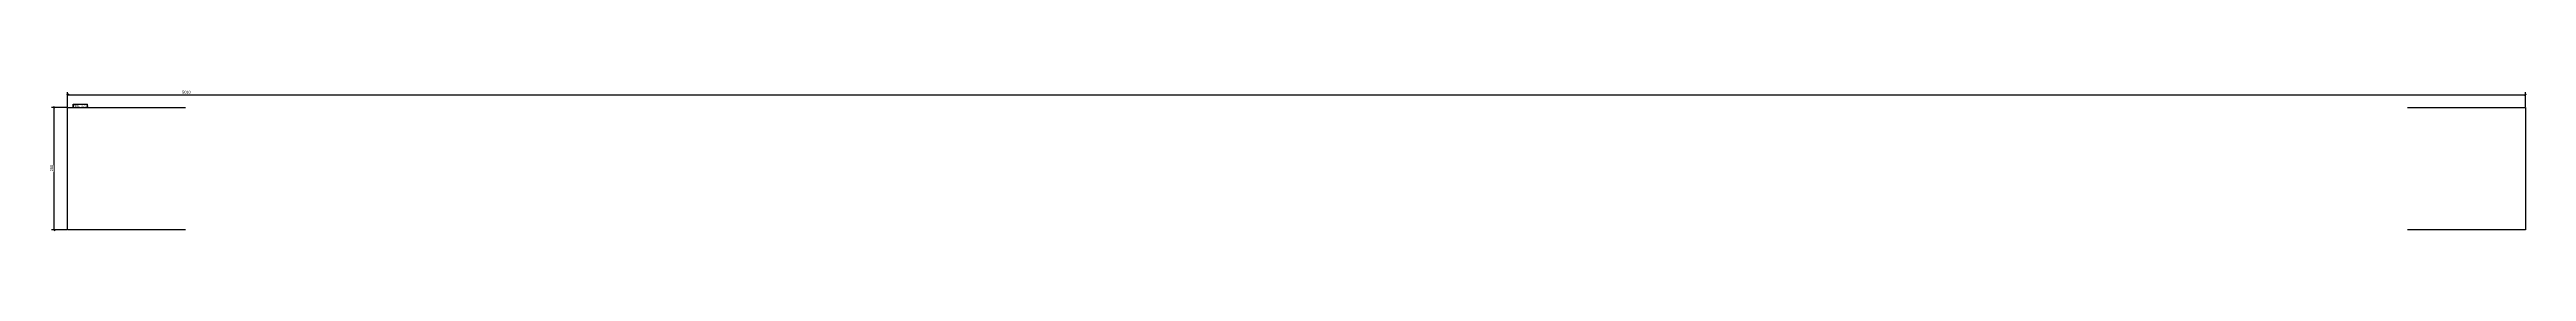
# Model space of a CAD drawing. Header units: millimetres. Extents: x 3 to 5052, y 4 to 292.
import ezdxf

# ---------------------------------------------------------------- set-up
doc = ezdxf.new("R2010")
doc.units = ezdxf.units.MM
for name, color, linetype in [('MÅLSÆTNING', 7, 'Continuous'), ('STÅL', 7, 'Continuous'), ('TEKST', 7, 'Continuous')]:
    doc.layers.add(name, color=color, linetype=linetype)
doc.styles.add('Arial Narrow', font='ARIALN.TTF', dxfattribs={"height": 0.2})

msp = doc.modelspace()

# ---------------------------------------------------------------- linework, layer by layer
at = {"layer": 'MÅLSÆTNING', "color": 7, "linetype": 'Continuous'}
for p, q in [((38.7, 256.8), (7.5, 256.8)), ((13.7, 254.5), (11.9, 259)), ((12.8, 6.8), (12.8, 256.8)), ((42.5, 283.9), (38, 282.1)), ((40.2, 258.3), (40.2, 288.3)), ((40.2, 283), (5050.2, 283)), ((5048, 282.1), (5052.5, 283.9)), ((5050.2, 258.3), (5050.2, 288.3)), ((38.7, 6.8), (7.5, 6.8)), ((11.9, 9), (13.7, 4.5))]:
    msp.add_line(p, q, dxfattribs=at)
at = {"layer": 'STÅL', "color": 2, "linetype": 'Continuous'}
for p, q in [((40.2, 6.8), (40.2, 256.8)), ((40.2, 256.8), (280.2, 256.8)), ((4810.2, 256.8), (5050.2, 256.8)), ((5050.2, 256.8), (5050.2, 6.8)), ((280.2, 6.8), (40.2, 6.8)), ((5050.2, 6.8), (4810.2, 6.8))]:
    msp.add_line(p, q, dxfattribs=at)

# ---------------------------------------------------------------- next in the draw order: wipeouts: each hides what was drawn before it
at = {"color": 0}
for points, layer in [([(4818, 284.1), (4818, 292.5), (272.4, 292.5), (272.4, 284.1)], 'MÅLSÆTNING'), ([(11.7, 138.4), (3.3, 138.4), (3.3, 125.1), (11.7, 125.1)], 'MÅLSÆTNING'), ([(60.2, 257.8), (60.2, 263.1), (52.2, 263.1), (52.2, 257.8)], 'TEKST')]:
    msp.add_wipeout(points, dxfattribs=at).dxf.layer = layer

# ---------------------------------------------------------------- next in the draw order: texts
at = {"layer": 'MÅLSÆTNING', "color": 3, "style": 'Arial Narrow'}
msp.add_text('5010', height=5.73, dxfattribs=at).set_placement((273.6, 285.3))
msp.add_text('250', height=5.73, rotation=90.0002, dxfattribs=at).set_placement((10.5, 126.3))

# ---------------------------------------------------------------- next in the draw order: wipeouts: each hides what was drawn before it
at = {"color": 0}
msp.add_wipeout([(60.2, 257.8), (60.2, 263.1), (52.2, 263.1), (52.2, 257.8)], dxfattribs=at).dxf.layer = 'TEKST'

# ---------------------------------------------------------------- next in the draw order: wipeouts: each hides what was drawn before it
msp.add_wipeout([(79.6, 257.8), (79.6, 261.6), (61.8, 261.6), (61.8, 257.8)], dxfattribs=at).dxf.layer = 'TEKST'

# ---------------------------------------------------------------- next in the draw order: wipeouts: each hides what was drawn before it
msp.add_wipeout([(79.6, 257.8), (79.6, 261.6), (61.8, 261.6), (61.8, 257.8)], dxfattribs=at).dxf.layer = 'TEKST'

# ---------------------------------------------------------------- next in the draw order: linework, layer by layer
at = {"layer": 'TEKST', "color": 7, "linetype": 'Continuous'}
for p, q in [((51.3, 264), (80.5, 264)), ((51.3, 256.9), (51.3, 264)), ((51.3, 256.9), (80.5, 256.9)), ((80.5, 256.9), (80.5, 264))]:
    msp.add_line(p, q, dxfattribs=at)

# ---------------------------------------------------------------- next in the draw order: texts
at = {"layer": 'TEKST', "color": 3, "style": 'Arial Narrow'}
for s, height, p in [('f12', 5.01, (52.2, 257.8)), ('FL35*250', 3.58, (61.8, 257.8))]:
    msp.add_text(s, height=height, dxfattribs=at).set_placement(p)

doc.saveas('drawing.dxf')
